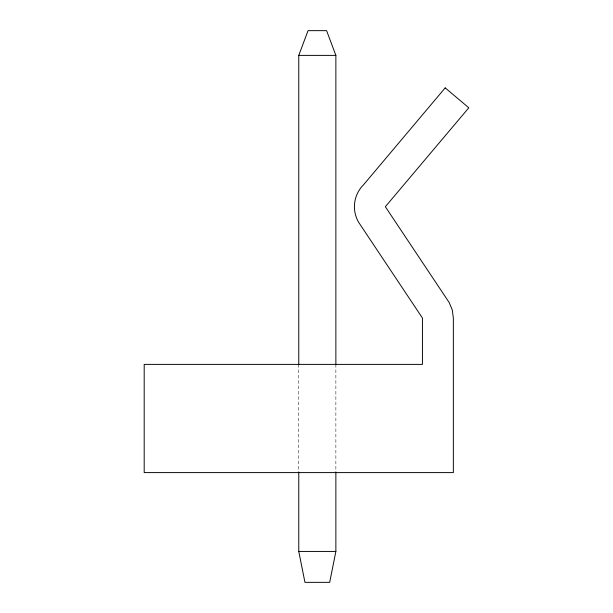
<?xml version="1.0" encoding="UTF-8"?>
<svg xmlns="http://www.w3.org/2000/svg" width="613" height="613" viewBox="0 0 613 613"><rect width="100%" height="100%" fill="white"/><g stroke="black" fill="none" stroke-linecap="round" stroke-linejoin="round"><path stroke-width="0.46" stroke-dasharray="3.06 2.3" d="M335.87 364.39L335.87 471.642M298.769 364.39L298.769 471.642"/><path stroke-width="0.92" d="M335.87 471.949L335.87 551.432L329.687 582.35L304.952 582.35L298.769 551.432L298.769 471.949M298.769 364.697L298.769 55.385L308.048 30.65L326.599 30.65L335.87 55.385L335.87 364.697M298.769 55.385L335.87 55.385M298.769 551.432L335.87 551.432M445.184 87.881L363.478 184.858A30.918 30.918 0 0 0 358.559 222.174L422.434 318.017L422.434 364.39L144.193 364.39L144.193 472.6L453.352 472.6L453.352 318.017L452.302 310.017L449.206 302.561L385.339 206.719L468.807 107.788L445.184 87.881"/></g></svg>
